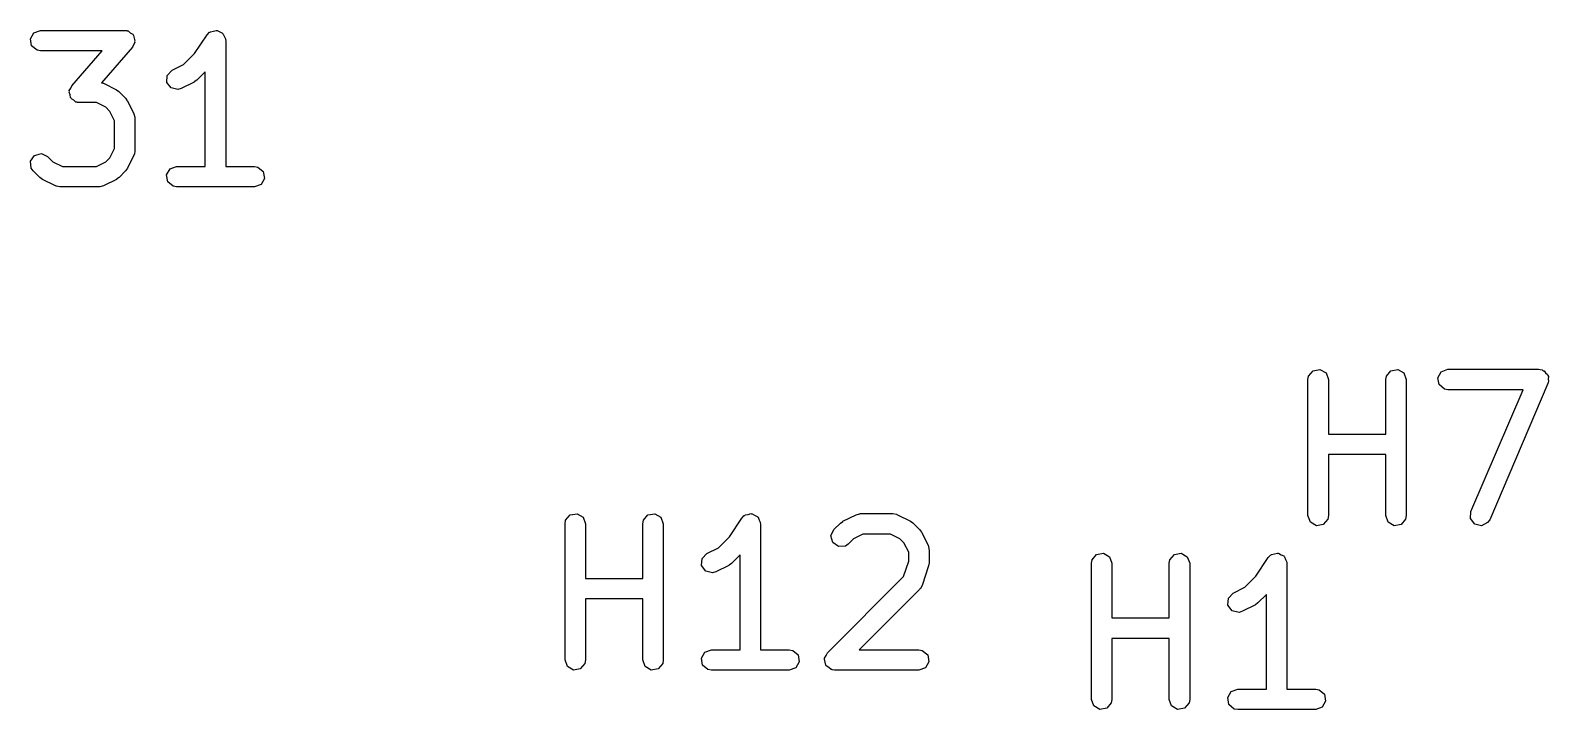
# Model space of a CAD drawing. Extents: x 83 to 202, y -140 to -59.
# Drawn here: x 108.81 to 119.96, y -65.73 to -60.74 of the extents above; entities that cross this region are included whole.
import ezdxf

# ---------------------------------------------------------------- set-up
doc = ezdxf.new("R2010")
doc.units = 0
doc.layers.add('BLACK', color=7, linetype='CONTINUOUS')

msp = doc.modelspace()

# ---------------------------------------------------------------- linework, layer by layer
at = {"layer": 'BLACK', "linetype": 'CONTINUOUS'}
for p, q in [((108.81, -60.7994), (108.836, -60.7549)), ((108.836, -60.7549), (108.884, -60.7374)), ((108.884, -60.7374), (109.503, -60.7374)), ((109.503, -60.7374), (109.514, -60.7393)), ((109.514, -60.7393), (109.518, -60.7388)), ((109.518, -60.7388), (109.521, -60.7404)), ((109.521, -60.7404), (109.529, -60.7419)), ((109.529, -60.7419), (109.544, -60.7549)), ((109.544, -60.7549), (109.562, -60.7654)), ((109.562, -60.7654), (109.564, -60.771)), ((109.564, -60.771), (109.568, -60.7749)), ((110.016, -60.9075), (110.108, -60.7708)), ((110.108, -60.7708), (110.126, -60.7519)), ((110.126, -60.7519), (110.13, -60.7507)), ((110.13, -60.7507), (110.132, -60.7474)), ((110.132, -60.7474), (110.154, -60.7436)), ((110.154, -60.7436), (110.175, -60.7375)), ((110.175, -60.7375), (110.179, -60.7393)), ((110.179, -60.7393), (110.183, -60.7385)), ((110.183, -60.7385), (110.202, -60.7494)), ((110.202, -60.7494), (110.222, -60.7581)), ((110.222, -60.7581), (110.224, -60.762)), ((110.224, -60.762), (110.227, -60.7642)), ((110.227, -60.7642), (110.235, -60.7846)), ((108.819, -60.8499), (108.81, -60.7994)), ((108.859, -60.8829), (108.819, -60.8499)), ((108.884, -60.8874), (108.859, -60.8829)), ((109.56, -60.8618), (109.332, -61.1218)), ((109.567, -60.8429), (109.56, -60.8618)), ((109.577, -60.8254), (109.567, -60.8429)), ((109.568, -60.7749), (109.572, -60.7948)), ((109.572, -60.7948), (109.578, -60.8139)), ((109.578, -60.8139), (109.576, -60.8195)), ((109.576, -60.8195), (109.577, -60.8254)), ((110.235, -60.7846), (110.245, -60.8041)), ((110.245, -60.8041), (110.244, -60.8083)), ((110.244, -60.8083), (110.245, -60.8124)), ((110.245, -60.8124), (110.245, -61.7374)), ((109.338, -60.8874), (108.884, -60.8874)), ((109.114, -61.1439), (109.338, -60.8874)), ((109.851, -61.031), (109.935, -60.9888)), ((109.935, -60.9888), (110.016, -60.9075)), ((109.812, -61.1195), (109.815, -61.0683)), ((109.815, -61.0683), (109.851, -61.031)), ((110.033, -61.1035), (110.014, -61.1164)), ((110.095, -61.0411), (110.033, -61.1035)), ((110.095, -61.7374), (110.095, -61.0411)), ((109.095, -61.1918), (109.097, -61.1862)), ((109.102, -61.2109), (109.095, -61.1918)), ((109.096, -61.1803), (109.106, -61.1628)), ((109.097, -61.1862), (109.096, -61.1803)), ((109.105, -61.2308), (109.102, -61.2109)), ((109.106, -61.1628), (109.114, -61.1439)), ((109.332, -61.1218), (109.339, -61.1229)), ((109.339, -61.1229), (109.342, -61.1257)), ((109.342, -61.1257), (109.346, -61.1263)), ((109.346, -61.1263), (109.442, -61.1739)), ((109.442, -61.1739), (109.46, -61.1872)), ((109.46, -61.1872), (109.461, -61.1879)), ((109.461, -61.1879), (109.509, -61.2355)), ((109.843, -61.1607), (109.812, -61.1195)), ((109.893, -61.1726), (109.843, -61.1607)), ((109.918, -61.1652), (109.893, -61.1726)), ((110.013, -61.1176), (109.918, -61.1652)), ((110.014, -61.1164), (110.013, -61.1176)), ((109.11, -61.2347), (109.105, -61.2308)), ((109.112, -61.2403), (109.11, -61.2347)), ((109.129, -61.2508), (109.112, -61.2403)), ((109.144, -61.2638), (109.129, -61.2508)), ((109.153, -61.2653), (109.144, -61.2638)), ((109.155, -61.2669), (109.153, -61.2653)), ((109.159, -61.2664), (109.155, -61.2669)), ((109.17, -61.2683), (109.159, -61.2664)), ((109.295, -61.2683), (109.17, -61.2683)), ((109.364, -61.3026), (109.295, -61.2683)), ((109.394, -61.333), (109.364, -61.3026)), ((109.509, -61.2355), (109.522, -61.2539)), ((109.522, -61.2539), (109.523, -61.255)), ((109.523, -61.255), (109.57, -61.3503)), ((109.428, -61.4015), (109.394, -61.333)), ((109.428, -61.6042), (109.428, -61.4015)), ((109.57, -61.3503), (109.578, -61.3752)), ((109.578, -61.3752), (109.577, -61.3796)), ((109.577, -61.3796), (109.578, -61.3838)), ((109.578, -61.3838), (109.578, -61.6219)), ((108.812, -61.6977), (108.841, -61.6557)), ((108.841, -61.6557), (108.891, -61.6424)), ((108.891, -61.6424), (108.937, -61.6641)), ((108.937, -61.6641), (108.976, -61.7031)), ((109.394, -61.6727), (109.428, -61.6042)), ((109.57, -61.6554), (109.523, -61.7507)), ((109.571, -61.651), (109.57, -61.6554)), ((109.574, -61.6476), (109.571, -61.651)), ((109.578, -61.6219), (109.574, -61.6476)), ((108.816, -61.7488), (108.812, -61.6977)), ((108.831, -61.7702), (108.816, -61.7488)), ((108.879, -61.8178), (108.831, -61.7702)), ((108.976, -61.7031), (109.045, -61.7374)), ((109.045, -61.7374), (109.295, -61.7374)), ((109.295, -61.7374), (109.364, -61.7031)), ((109.364, -61.7031), (109.394, -61.6727)), ((109.509, -61.7702), (109.461, -61.8178)), ((109.523, -61.7507), (109.509, -61.7687)), ((109.509, -61.7687), (109.509, -61.7702)), ((109.81, -61.7994), (109.836, -61.7549)), ((109.836, -61.7549), (109.884, -61.7374)), ((109.884, -61.7374), (110.095, -61.7374)), ((110.245, -61.7374), (110.456, -61.7374)), ((110.456, -61.7374), (110.481, -61.7419)), ((110.481, -61.7419), (110.521, -61.7749)), ((110.521, -61.7749), (110.53, -61.8254)), ((108.88, -61.8185), (108.879, -61.8178)), ((108.898, -61.8318), (108.88, -61.8185)), ((108.994, -61.8795), (108.898, -61.8318)), ((108.998, -61.88), (108.994, -61.8795)), ((109.001, -61.8829), (108.998, -61.88)), ((109.027, -61.8874), (109.001, -61.8829)), ((109.313, -61.8874), (109.027, -61.8874)), ((109.317, -61.8858), (109.313, -61.8874)), ((109.321, -61.8869), (109.317, -61.8858)), ((109.346, -61.8795), (109.321, -61.8869)), ((109.442, -61.8318), (109.346, -61.8795)), ((109.443, -61.8307), (109.442, -61.8318)), ((109.461, -61.8178), (109.443, -61.8307)), ((109.819, -61.8499), (109.81, -61.7994)), ((109.859, -61.8829), (109.819, -61.8499)), ((109.884, -61.8874), (109.859, -61.8829)), ((110.456, -61.8874), (109.884, -61.8874)), ((110.504, -61.8698), (110.456, -61.8874)), ((110.53, -61.8254), (110.504, -61.8698)), ((118.193, -63.3024), (118.198, -63.2767)), ((118.193, -64.3024), (118.193, -63.3024)), ((118.198, -63.2767), (118.231, -63.2374)), ((118.231, -63.2374), (118.281, -63.2285)), ((118.281, -63.2285), (118.326, -63.2542)), ((118.326, -63.2542), (118.343, -63.3024)), ((118.343, -63.3024), (118.343, -63.7036)), ((118.765, -63.3024), (118.769, -63.2767)), ((118.765, -63.7036), (118.765, -63.3024)), ((118.769, -63.2767), (118.802, -63.2374)), ((118.802, -63.2374), (118.853, -63.2285)), ((118.853, -63.2285), (118.897, -63.2542)), ((118.897, -63.2542), (118.915, -63.3024)), ((118.915, -63.3024), (118.915, -64.3024)), ((119.147, -63.2894), (119.172, -63.2449)), ((119.156, -63.3399), (119.147, -63.2894)), ((119.172, -63.2449), (119.22, -63.2274)), ((119.22, -63.2274), (119.887, -63.2274)), ((119.956, -63.3319), (119.528, -64.3319)), ((119.887, -63.2274), (119.913, -63.2319)), ((119.913, -63.2319), (119.92, -63.2376)), ((119.92, -63.2376), (119.928, -63.2396)), ((119.928, -63.2396), (119.939, -63.2536)), ((119.939, -63.2536), (119.952, -63.2649)), ((119.952, -63.2649), (119.954, -63.2736)), ((119.954, -63.2736), (119.959, -63.2807)), ((119.957, -63.3231), (119.956, -63.3319)), ((119.961, -63.3154), (119.957, -63.3231)), ((119.959, -63.2807), (119.958, -63.2982)), ((119.958, -63.2982), (119.961, -63.3154)), ((119.195, -63.3729), (119.156, -63.3399)), ((119.22, -63.3774), (119.195, -63.3729)), ((119.773, -63.3774), (119.22, -63.3774)), ((119.39, -64.2728), (119.773, -63.3774)), ((118.343, -63.7036), (118.765, -63.7036)), ((118.765, -63.8536), (118.343, -63.8536)), ((118.343, -63.8536), (118.343, -64.3024)), ((118.765, -64.3024), (118.765, -63.8536)), ((112.737, -64.3624), (112.741, -64.3367)), ((112.741, -64.3367), (112.774, -64.2974)), ((112.774, -64.2974), (112.825, -64.2885)), ((112.825, -64.2885), (112.869, -64.3142)), ((112.869, -64.3142), (112.887, -64.3624)), ((113.308, -64.3624), (113.313, -64.3367)), ((113.313, -64.3367), (113.346, -64.2974)), ((113.346, -64.2974), (113.396, -64.2885)), ((113.396, -64.2885), (113.441, -64.3142)), ((113.441, -64.3142), (113.458, -64.3624)), ((113.944, -64.4575), (114.035, -64.3208)), ((114.035, -64.3208), (114.053, -64.3019)), ((114.053, -64.3019), (114.057, -64.3007)), ((114.057, -64.3007), (114.06, -64.2974)), ((114.06, -64.2974), (114.082, -64.2936)), ((114.082, -64.2936), (114.102, -64.2875)), ((114.102, -64.2875), (114.106, -64.2893)), ((114.106, -64.2893), (114.111, -64.2885)), ((114.111, -64.2885), (114.129, -64.2994)), ((114.129, -64.2994), (114.149, -64.3081)), ((114.149, -64.3081), (114.151, -64.312)), ((114.151, -64.312), (114.155, -64.3142)), ((114.155, -64.3142), (114.163, -64.3346)), ((114.163, -64.3346), (114.172, -64.3541)), ((114.778, -64.3429), (114.874, -64.2953)), ((114.874, -64.2953), (114.899, -64.2879)), ((114.899, -64.2879), (114.903, -64.2889)), ((114.903, -64.2889), (114.907, -64.2874)), ((114.907, -64.2874), (115.145, -64.2874)), ((115.145, -64.2874), (115.171, -64.2919)), ((115.171, -64.2919), (115.174, -64.2948)), ((115.174, -64.2948), (115.179, -64.2953)), ((115.179, -64.2953), (115.274, -64.3429)), ((118.211, -64.3506), (118.193, -64.3024)), ((118.339, -64.328), (118.306, -64.3673)), ((118.343, -64.3024), (118.339, -64.328)), ((118.782, -64.3506), (118.765, -64.3024)), ((118.91, -64.328), (118.877, -64.3673)), ((118.915, -64.3024), (118.91, -64.328)), ((119.387, -64.3241), (119.39, -64.2728)), ((119.418, -64.3651), (119.387, -64.3241)), ((119.528, -64.3319), (119.513, -64.3537)), ((112.737, -65.3624), (112.737, -64.3624)), ((112.887, -64.3624), (112.887, -64.7636)), ((113.308, -64.7636), (113.308, -64.3624)), ((113.458, -64.3624), (113.458, -65.3624)), ((114.172, -64.3541), (114.171, -64.3583)), ((114.171, -64.3583), (114.173, -64.3624)), ((114.173, -64.3624), (114.173, -65.2874)), ((114.69, -64.4511), (114.711, -64.4046)), ((114.703, -64.5006), (114.69, -64.4511)), ((114.711, -64.4046), (114.759, -64.357)), ((114.759, -64.357), (114.777, -64.3441)), ((114.777, -64.3441), (114.778, -64.3429)), ((114.925, -64.4374), (114.856, -64.4716)), ((115.128, -64.4374), (114.925, -64.4374)), ((115.196, -64.4716), (115.128, -64.4374)), ((115.274, -64.3429), (115.292, -64.3563)), ((115.292, -64.3563), (115.294, -64.357)), ((115.294, -64.357), (115.341, -64.4046)), ((115.341, -64.4046), (115.354, -64.423)), ((115.354, -64.423), (115.355, -64.4241)), ((115.355, -64.4241), (115.403, -64.5193)), ((118.255, -64.3762), (118.211, -64.3506)), ((118.306, -64.3673), (118.255, -64.3762)), ((118.826, -64.3762), (118.782, -64.3506)), ((118.877, -64.3673), (118.826, -64.3762)), ((119.467, -64.3769), (119.418, -64.3651)), ((119.513, -64.3537), (119.467, -64.3769)), ((113.778, -64.581), (113.863, -64.5388)), ((113.863, -64.5388), (113.944, -64.4575)), ((114.745, -64.5301), (114.703, -64.5006)), ((114.796, -64.5256), (114.745, -64.5301)), ((114.817, -64.5107), (114.796, -64.5256)), ((114.856, -64.4716), (114.817, -64.5107)), ((115.226, -64.502), (115.196, -64.4716)), ((115.261, -64.5706), (115.226, -64.502)), ((115.403, -64.5193), (115.41, -64.5443)), ((115.41, -64.5443), (115.409, -64.5486)), ((115.409, -64.5486), (115.411, -64.5529)), ((115.411, -64.5529), (115.411, -64.6481)), ((113.74, -64.6695), (113.743, -64.6183)), ((113.771, -64.7107), (113.74, -64.6695)), ((113.743, -64.6183), (113.778, -64.581)), ((113.941, -64.6676), (113.845, -64.7152)), ((113.942, -64.6664), (113.941, -64.6676)), ((113.96, -64.6535), (113.942, -64.6664)), ((114.023, -64.5911), (113.96, -64.6535)), ((114.023, -65.2874), (114.023, -64.5911)), ((115.223, -64.7504), (115.261, -64.6359)), ((115.261, -64.6359), (115.261, -64.5706)), ((115.407, -64.6718), (115.359, -64.8147)), ((115.411, -64.6481), (115.407, -64.6702)), ((115.407, -64.6702), (115.407, -64.6718)), ((116.603, -64.6524), (116.608, -64.6267)), ((116.603, -65.6524), (116.603, -64.6524)), ((116.608, -64.6267), (116.641, -64.5874)), ((116.641, -64.5874), (116.691, -64.5785)), ((116.691, -64.5785), (116.736, -64.6042)), ((116.736, -64.6042), (116.753, -64.6524)), ((116.753, -64.6524), (116.753, -65.0536)), ((117.175, -64.6524), (117.179, -64.6267)), ((117.175, -65.0536), (117.175, -64.6524)), ((117.179, -64.6267), (117.212, -64.5874)), ((117.212, -64.5874), (117.263, -64.5785)), ((117.263, -64.5785), (117.307, -64.6042)), ((117.307, -64.6042), (117.325, -64.6524)), ((117.325, -64.6524), (117.325, -65.6524)), ((117.81, -64.7475), (117.901, -64.6108)), ((117.901, -64.6108), (117.919, -64.5919)), ((117.919, -64.5919), (117.924, -64.5907)), ((117.924, -64.5907), (117.926, -64.5874)), ((117.926, -64.5874), (117.948, -64.5836)), ((117.948, -64.5836), (117.969, -64.5775)), ((117.969, -64.5775), (117.973, -64.5793)), ((117.973, -64.5793), (117.977, -64.5785)), ((117.977, -64.5785), (117.996, -64.5894)), ((117.996, -64.5894), (118.016, -64.5981)), ((118.016, -64.5981), (118.018, -64.602)), ((118.018, -64.602), (118.021, -64.6042)), ((118.021, -64.6042), (118.029, -64.6246)), ((118.029, -64.6246), (118.038, -64.6441)), ((118.038, -64.6441), (118.037, -64.6483)), ((118.037, -64.6483), (118.039, -64.6524)), ((118.039, -64.6524), (118.039, -65.5774)), ((112.887, -64.7636), (113.308, -64.7636)), ((113.82, -64.7226), (113.771, -64.7107)), ((113.845, -64.7152), (113.82, -64.7226)), ((114.664, -65.3093), (115.223, -64.7504)), ((117.729, -64.8288), (117.81, -64.7475)), ((115.341, -64.844), (114.898, -65.2874)), ((115.343, -64.8399), (115.341, -64.844)), ((115.347, -64.8376), (115.343, -64.8399)), ((115.359, -64.8147), (115.347, -64.8376)), ((117.609, -64.9083), (117.645, -64.871)), ((117.645, -64.871), (117.729, -64.8288)), ((117.889, -64.8811), (117.826, -64.9435)), ((117.889, -65.5774), (117.889, -64.8811)), ((113.308, -64.9136), (112.887, -64.9136)), ((112.887, -64.9136), (112.887, -65.3624)), ((113.308, -65.3624), (113.308, -64.9136)), ((117.606, -64.9595), (117.609, -64.9083)), ((117.637, -65.0007), (117.606, -64.9595)), ((117.687, -65.0126), (117.637, -65.0007)), ((117.712, -65.0052), (117.687, -65.0126)), ((117.807, -64.9576), (117.712, -65.0052)), ((117.808, -64.9564), (117.807, -64.9576)), ((117.826, -64.9435), (117.808, -64.9564)), ((116.753, -65.0536), (117.175, -65.0536)), ((117.175, -65.2036), (116.753, -65.2036)), ((116.753, -65.2036), (116.753, -65.6524)), ((117.175, -65.6524), (117.175, -65.2036)), ((113.738, -65.3494), (113.764, -65.3049)), ((113.764, -65.3049), (113.812, -65.2874)), ((113.812, -65.2874), (114.023, -65.2874)), ((114.173, -65.2874), (114.383, -65.2874)), ((114.383, -65.2874), (114.409, -65.2919)), ((114.409, -65.2919), (114.448, -65.3249)), ((114.448, -65.3249), (114.457, -65.3754)), ((114.643, -65.3494), (114.654, -65.3298)), ((114.654, -65.3298), (114.664, -65.3093)), ((114.898, -65.2874), (115.336, -65.2874)), ((115.336, -65.2874), (115.361, -65.2919)), ((115.361, -65.2919), (115.401, -65.3249)), ((115.401, -65.3249), (115.41, -65.3754)), ((112.754, -65.4106), (112.737, -65.3624)), ((112.799, -65.4362), (112.754, -65.4106)), ((112.849, -65.4273), (112.799, -65.4362)), ((112.882, -65.388), (112.849, -65.4273)), ((112.887, -65.3624), (112.882, -65.388)), ((113.326, -65.4106), (113.308, -65.3624)), ((113.37, -65.4362), (113.326, -65.4106)), ((113.421, -65.4273), (113.37, -65.4362)), ((113.454, -65.388), (113.421, -65.4273)), ((113.458, -65.3624), (113.454, -65.388)), ((113.747, -65.3999), (113.738, -65.3494)), ((113.786, -65.4329), (113.747, -65.3999)), ((113.812, -65.4374), (113.786, -65.4329)), ((114.383, -65.4374), (113.812, -65.4374)), ((114.432, -65.4198), (114.383, -65.4374)), ((114.457, -65.3754), (114.432, -65.4198)), ((114.642, -65.3558), (114.643, -65.3527)), ((114.648, -65.3776), (114.642, -65.3558)), ((114.643, -65.3527), (114.643, -65.3494)), ((114.652, -65.3999), (114.648, -65.3776)), ((114.654, -65.4021), (114.652, -65.3999)), ((114.655, -65.4054), (114.654, -65.4021)), ((114.674, -65.4183), (114.655, -65.4054)), ((114.691, -65.4329), (114.674, -65.4183)), ((114.696, -65.4337), (114.691, -65.4329)), ((114.697, -65.4348), (114.696, -65.4337)), ((114.701, -65.4345), (114.697, -65.4348)), ((114.717, -65.4374), (114.701, -65.4345)), ((115.336, -65.4374), (114.717, -65.4374)), ((115.384, -65.4198), (115.336, -65.4374)), ((115.41, -65.3754), (115.384, -65.4198)), ((116.621, -65.7006), (116.603, -65.6524)), ((116.749, -65.678), (116.716, -65.7173)), ((116.753, -65.6524), (116.749, -65.678)), ((117.192, -65.7006), (117.175, -65.6524)), ((117.32, -65.678), (117.287, -65.7173)), ((117.325, -65.6524), (117.32, -65.678)), ((117.604, -65.6394), (117.63, -65.5949)), ((117.613, -65.6899), (117.604, -65.6394)), ((117.63, -65.5949), (117.678, -65.5774)), ((117.678, -65.5774), (117.889, -65.5774)), ((118.039, -65.5774), (118.25, -65.5774)), ((118.25, -65.5774), (118.275, -65.5819)), ((118.275, -65.5819), (118.314, -65.6149)), ((118.323, -65.6654), (118.298, -65.7098)), ((118.314, -65.6149), (118.323, -65.6654)), ((116.665, -65.7262), (116.621, -65.7006)), ((116.716, -65.7173), (116.665, -65.7262)), ((117.236, -65.7262), (117.192, -65.7006)), ((117.287, -65.7173), (117.236, -65.7262)), ((117.652, -65.7229), (117.613, -65.6899)), ((117.678, -65.7274), (117.652, -65.7229)), ((118.25, -65.7274), (117.678, -65.7274)), ((118.298, -65.7098), (118.25, -65.7274))]:
    msp.add_line(p, q, dxfattribs=at)

doc.saveas('drawing.dxf')
